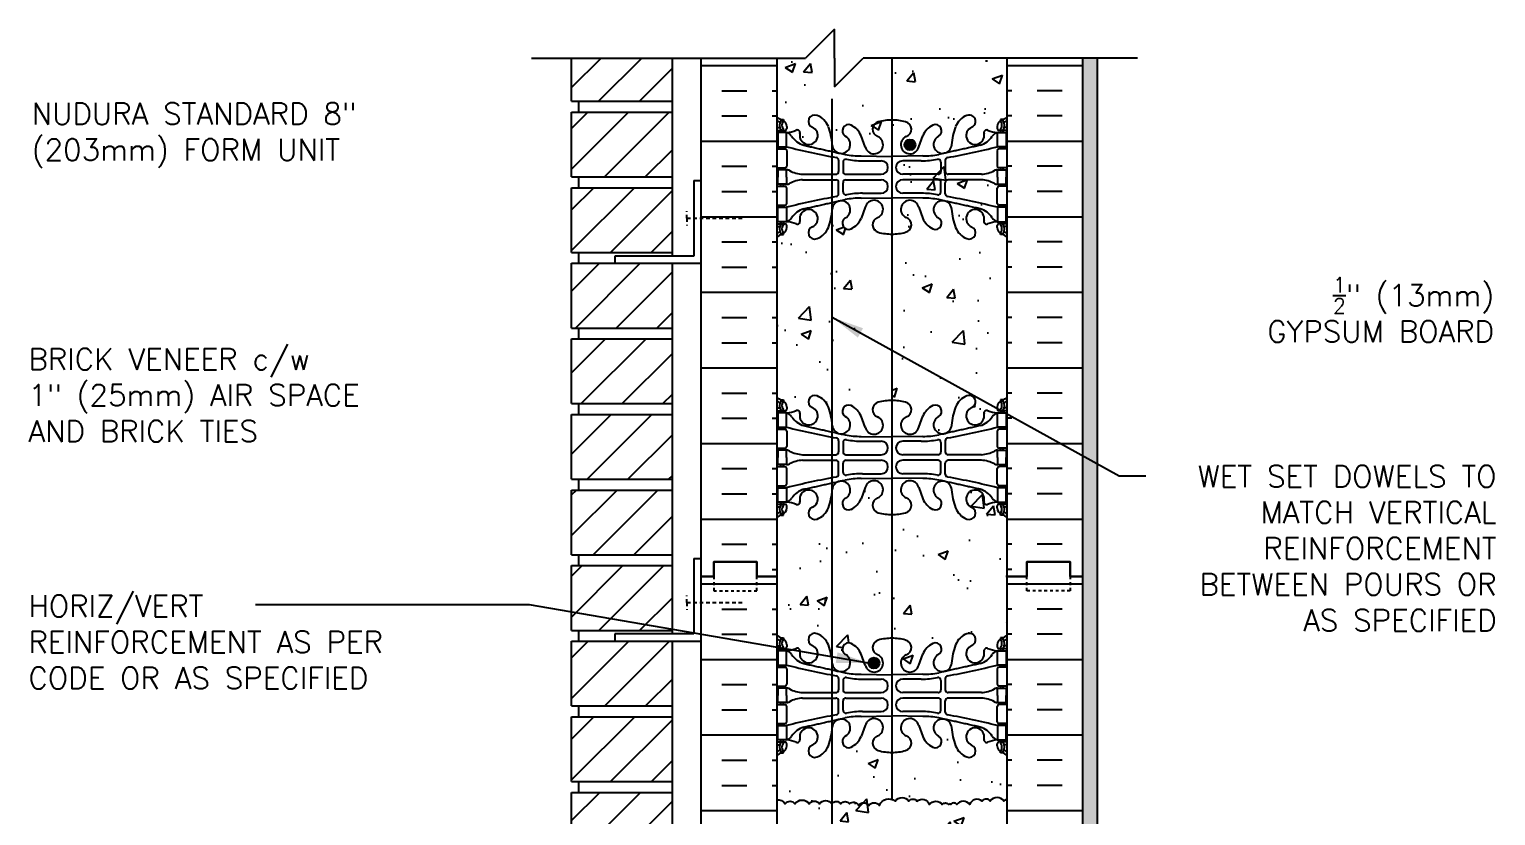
# Model space of a CAD drawing. Header units: inches. Extents: x 16 to 68.3, y 21.2 to 93.9.
# Drawn here: x 16.1 to 67, y 66.6 to 93.9 of the extents above; entities that cross this region are included whole.
import ezdxf

# ---------------------------------------------------------------- set-up
doc = ezdxf.new("R2010")
doc.units = ezdxf.units.IN
doc.header["$LTSCALE"] = 0.5
doc.header["$MEASUREMENT"] = 0
doc.linetypes.add('DASHED2', pattern=[0.375, 0.25, -0.125])
doc.linetypes.add('DASHEDX2', pattern=[1.5, 1, -0.5])
for name, color, linetype in [('CUT PLANE', 9, 'Continuous'), ('HATCH', 12, 'Continuous'), ('line25', 2, 'Continuous'), ('LINE3', 3, 'Continuous'), ('LINE50', 5, 'Continuous'), ('LINE9', 9, 'Continuous'), ('TEXT', 4, 'Continuous'), ('Web_Edge', 9, 'Continuous')]:
    doc.layers.add(name, color=color, linetype=linetype)
doc.styles.add('DIM', font='romans.shx', dxfattribs={"width": 0.7})
doc.styles.add('ROMANS', font='romans.shx', dxfattribs={"height": 1.125})
doc.dimstyles.new('ext_12', dxfattribs={"dimscale": 12, "dimtxt": 0.09375, "dimasz": 0.09375, "dimexe": 0.09375, "dimexo": 0.0625, "dimgap": 0.0625, "dimtad": 1, "dimdec": 1, "dimzin": 3, "dimdsep": 46, "dimlunit": 4, "dimtxsty": 'DIM', "dimcen": 0.09, "dimdle": 0.09375, "dimclrt": 4, "dimadec": 0, "dimazin": 0, "dimtfac": 1, "dimtdec": 1, "dimtmove": 2, "dimatfit": 3, "dimfxl": 0, "dimfrac": 2, "dimtolj": 1, "dimtzin": 0, "dimarcsym": 0})

# ---------------------------------------------------------------- blocks, each defined once
blk = doc.blocks.new('8 web')
at = {"layer": 'Web_Edge'}
for p, q in [((-3.854, 6.868), (-3.764, 6.868)), ((-3.764, 6.868), (-3.764, 6.827)), ((-3.654, 6.619), (-3.654, 6.552)), ((3.654, 6.619), (3.654, 6.552)), ((3.854, 6.868), (3.764, 6.868)), ((3.764, 6.868), (3.764, 6.827)), ((-4, 6.589), (-3.922, 6.589)), ((-4, 6.489), (-3.716, 6.489)), ((-3.854, 6.489), (-3.854, 6.419)), ((-3.764, 6.489), (-3.764, 6.419)), ((-0.929, 5.917), (-1.071, 6.304)), ((0.929, 5.917), (1.071, 6.304)), ((4, 6.489), (3.716, 6.489)), ((3.764, 6.489), (3.764, 6.419)), ((3.854, 6.489), (3.854, 6.419)), ((4, 6.589), (3.922, 6.589)), ((-4, 5.849), (-3.716, 5.849)), ((-3.854, 5.919), (-3.854, 5.849)), ((-3.764, 5.919), (-3.764, 5.849)), ((-3.654, 5.787), (-3.654, 5.252)), ((-1.067, 5.601), (0, 5.586)), ((1.067, 5.601), (0, 5.586)), ((3.654, 5.787), (3.654, 5.252)), ((4, 5.849), (3.716, 5.849)), ((3.764, 5.919), (3.764, 5.849)), ((3.854, 5.919), (3.854, 5.849)), ((-4, 5.189), (-3.716, 5.189)), ((-3.854, 5.189), (-3.854, 5.119)), ((-3.764, 5.189), (-3.764, 5.119)), ((-1.852, 5.45), (-1.852, 5.065)), ((-1.699, 5.387), (-1.699, 5.065)), ((-1.019, 5.433), (-0.372, 5.433)), ((1.019, 5.433), (0.372, 5.433)), ((1.699, 5.387), (1.699, 5.065)), ((1.852, 5.45), (1.852, 5.065)), ((4, 5.189), (3.716, 5.189)), ((3.764, 5.189), (3.764, 5.119)), ((3.854, 5.189), (3.854, 5.119)), ((-3.854, 4.549), (-3.854, 4.619)), ((-3.764, 4.549), (-3.764, 4.619)), ((-3.106, 4.964), (-1.952, 4.965)), ((-3.106, 4.775), (-1.952, 4.774)), ((-1.852, 4.289), (-1.852, 4.674)), ((-1.699, 4.351), (-1.699, 4.674)), ((-1.599, 4.965), (-0.372, 4.965)), ((-1.599, 4.774), (-0.372, 4.774)), ((1.599, 4.965), (0.372, 4.965)), ((1.599, 4.774), (0.372, 4.774)), ((1.699, 4.351), (1.699, 4.674)), ((1.852, 4.289), (1.852, 4.674)), ((3.106, 4.964), (1.952, 4.965)), ((3.106, 4.775), (1.952, 4.774)), ((3.764, 4.549), (3.764, 4.619)), ((3.854, 4.549), (3.854, 4.619)), ((-4, 4.549), (-3.716, 4.549)), ((-3.654, 3.952), (-3.654, 4.487)), ((-1.067, 4.138), (0, 4.153)), ((-1.019, 4.305), (-0.372, 4.305)), ((1.067, 4.138), (0, 4.153)), ((1.019, 4.305), (0.372, 4.305)), ((3.654, 3.952), (3.654, 4.487)), ((4, 4.549), (3.716, 4.549)), ((-4, 3.889), (-3.716, 3.889)), ((-3.854, 3.819), (-3.854, 3.889)), ((-3.764, 3.819), (-3.764, 3.889)), ((-0.929, 3.822), (-1.071, 3.435)), ((0.929, 3.822), (1.071, 3.435)), ((4, 3.889), (3.716, 3.889)), ((3.764, 3.819), (3.764, 3.889)), ((3.854, 3.819), (3.854, 3.889)), ((-4, 3.249), (-3.716, 3.249)), ((-4, 3.149), (-3.922, 3.149)), ((-3.854, 3.249), (-3.854, 3.319)), ((-3.764, 3.249), (-3.764, 3.319)), ((-3.654, 3.119), (-3.654, 3.187)), ((3.654, 3.119), (3.654, 3.187)), ((4, 3.249), (3.716, 3.249)), ((3.764, 3.249), (3.764, 3.319)), ((3.854, 3.249), (3.854, 3.319)), ((4, 3.149), (3.922, 3.149)), ((-3.854, 2.871), (-3.764, 2.871)), ((-3.764, 2.871), (-3.764, 2.912)), ((3.764, 2.871), (3.764, 2.912)), ((3.854, 2.871), (3.764, 2.871)), ((-3.854, -2.871), (-3.764, -2.871)), ((-3.764, -2.871), (-3.764, -2.912)), ((3.854, -2.871), (3.764, -2.871)), ((3.764, -2.871), (3.764, -2.912)), ((-4, -3.149), (-3.922, -3.149)), ((-4, -3.249), (-3.716, -3.249)), ((-3.854, -3.249), (-3.854, -3.319)), ((-3.764, -3.249), (-3.764, -3.319)), ((-3.654, -3.119), (-3.654, -3.187)), ((-0.929, -3.822), (-1.071, -3.435)), ((0.929, -3.822), (1.071, -3.435)), ((3.654, -3.119), (3.654, -3.187)), ((4, -3.249), (3.716, -3.249)), ((3.764, -3.249), (3.764, -3.319)), ((3.854, -3.249), (3.854, -3.319)), ((4, -3.149), (3.922, -3.149)), ((-4, -3.889), (-3.716, -3.889)), ((-3.854, -3.819), (-3.854, -3.889)), ((-3.764, -3.819), (-3.764, -3.889)), ((-3.654, -3.952), (-3.654, -4.487)), ((3.654, -3.952), (3.654, -4.487)), ((4, -3.889), (3.716, -3.889)), ((3.764, -3.819), (3.764, -3.889)), ((3.854, -3.819), (3.854, -3.889)), ((-4, -4.549), (-3.716, -4.549)), ((-3.854, -4.549), (-3.854, -4.619)), ((-3.764, -4.549), (-3.764, -4.619)), ((-1.852, -4.289), (-1.852, -4.674)), ((-1.699, -4.351), (-1.699, -4.674)), ((-1.067, -4.138), (0, -4.153)), ((-1.019, -4.305), (-0.372, -4.305)), ((1.067, -4.138), (0, -4.153)), ((1.019, -4.305), (0.372, -4.305)), ((1.699, -4.351), (1.699, -4.674)), ((1.852, -4.289), (1.852, -4.674)), ((4, -4.549), (3.716, -4.549)), ((3.764, -4.549), (3.764, -4.619)), ((3.854, -4.549), (3.854, -4.619)), ((-3.106, -4.775), (-1.952, -4.774)), ((-3.106, -4.964), (-1.952, -4.965)), ((-1.852, -5.45), (-1.852, -5.065)), ((-1.699, -5.387), (-1.699, -5.065)), ((-1.599, -4.774), (-0.372, -4.774)), ((-1.599, -4.965), (-0.372, -4.965)), ((1.599, -4.774), (0.372, -4.774)), ((1.599, -4.965), (0.372, -4.965)), ((1.699, -5.387), (1.699, -5.065)), ((1.852, -5.45), (1.852, -5.065)), ((3.106, -4.775), (1.952, -4.774)), ((3.106, -4.964), (1.952, -4.965)), ((-4, -5.189), (-3.716, -5.189)), ((-3.854, -5.189), (-3.854, -5.119)), ((-3.764, -5.189), (-3.764, -5.119)), ((-3.654, -5.787), (-3.654, -5.252)), ((-1.067, -5.601), (0, -5.586)), ((-1.019, -5.433), (-0.372, -5.433)), ((1.067, -5.601), (0, -5.586)), ((1.019, -5.433), (0.372, -5.433)), ((3.654, -5.787), (3.654, -5.252)), ((4, -5.189), (3.716, -5.189)), ((3.764, -5.189), (3.764, -5.119)), ((3.854, -5.189), (3.854, -5.119)), ((-4, -5.849), (-3.716, -5.849)), ((-3.854, -5.919), (-3.854, -5.849)), ((-3.764, -5.919), (-3.764, -5.849)), ((-0.929, -5.917), (-1.071, -6.304)), ((0.929, -5.917), (1.071, -6.304)), ((4, -5.849), (3.716, -5.849)), ((3.764, -5.919), (3.764, -5.849)), ((3.854, -5.919), (3.854, -5.849)), ((-4, -6.489), (-3.716, -6.489)), ((-4, -6.589), (-3.922, -6.589)), ((-3.854, -6.489), (-3.854, -6.419)), ((-3.764, -6.489), (-3.764, -6.419)), ((-3.654, -6.619), (-3.654, -6.552)), ((3.654, -6.619), (3.654, -6.552)), ((4, -6.489), (3.716, -6.489)), ((3.764, -6.489), (3.764, -6.419)), ((3.854, -6.489), (3.854, -6.419)), ((4, -6.589), (3.922, -6.589)), ((-3.854, -6.868), (-3.764, -6.868)), ((-3.764, -6.868), (-3.764, -6.827)), ((3.764, -6.868), (3.764, -6.827)), ((3.854, -6.868), (3.764, -6.868))]:
    blk.add_line(p, q, dxfattribs=at)
for points in [[(-3.959, 5.919), (-3.659, 5.919), (-3.659, 6.419), (-3.959, 6.419)], [(3.959, 5.919), (3.659, 5.919), (3.659, 6.419), (3.959, 6.419)], [(-3.959, 3.819), (-3.659, 3.819), (-3.659, 3.319), (-3.959, 3.319)], [(3.959, 3.819), (3.659, 3.819), (3.659, 3.319), (3.959, 3.319)], [(-3.959, -3.819), (-3.659, -3.819), (-3.659, -3.319), (-3.959, -3.319)], [(3.959, -3.819), (3.659, -3.819), (3.659, -3.319), (3.959, -3.319)], [(-3.959, -5.919), (-3.659, -5.919), (-3.659, -6.419), (-3.959, -6.419)], [(3.959, -5.919), (3.659, -5.919), (3.659, -6.419), (3.959, -6.419)]]:
    blk.add_lwpolyline(points, close=True, dxfattribs=at)
for points in [[(-3.659, 4.869), (-3.659, 5.119), (-3.959, 5.119), (-3.959, 4.869)], [(3.659, 4.869), (3.659, 5.119), (3.959, 5.119), (3.959, 4.869)], [(-3.659, 4.869), (-3.659, 4.619), (-3.959, 4.619), (-3.959, 4.869)], [(3.659, 4.869), (3.659, 4.619), (3.959, 4.619), (3.959, 4.869)], [(-3.659, -4.869), (-3.659, -4.619), (-3.959, -4.619), (-3.959, -4.869)], [(-3.659, -4.869), (-3.659, -5.119), (-3.959, -5.119), (-3.959, -4.869)], [(3.659, -4.869), (3.659, -4.619), (3.959, -4.619), (3.959, -4.869)], [(3.659, -4.869), (3.659, -5.119), (3.959, -5.119), (3.959, -4.869)]]:
    blk.add_lwpolyline(points, dxfattribs=at)
for centre, radius, start, end in [((-3.654, 7.327), 0.5, 226.2109, 250.5288), ((-3.654, 7.327), 0.6, 234.7832, 245.0748), ((-3.66, 6.674), 0.25, 140.1145, 222.4609), ((-3.916, 6.764), 0.021, 343.464, 63.9957), ((-3.818, 6.805), 0.045, 321.448, 139.1879), ((-3.904, 6.619), 0.25, 0, 70.5288), ((-3.66, 6.674), 0.16, 140.0001, 222.4609), ((-2.681, 6.804), 0.22, 68.1963, 248.1963), ((-2.839, 6.375), 0.677, 21.1239, 69.3197), ((-4.43, 5.81), 2.365, 4.3895, 20.0015), ((-1.507, 6.473), 0.217, 65.5264, 238.537), ((-1.758, 6.003), 0.75, 23.6938, 62.9705), ((-0.406, 6.529), 0.268, 104.7892, 250.0338), ((-0.012, 5.096), 1.754, 89.6229, 105.2918), ((0.012, 5.096), 1.754, 74.7082, 90.3771), ((0.406, 6.529), 0.268, 289.9662, 75.2108), ((1.758, 6.003), 0.75, 117.0295, 156.3062), ((1.507, 6.473), 0.217, 301.463, 114.4736), ((4.43, 5.81), 2.365, 159.9985, 175.6105), ((2.839, 6.375), 0.677, 110.6803, 158.8761), ((2.681, 6.804), 0.22, 291.8037, 111.8037), ((3.904, 6.619), 0.25, 109.4712, 180), ((3.818, 6.805), 0.045, 40.8121, 218.552), ((3.66, 6.674), 0.16, 317.5391, 39.9999), ((3.654, 7.327), 0.5, 289.4712, 313.7891), ((3.66, 6.674), 0.25, 317.5391, 39.8855), ((3.916, 6.764), 0.021, 116.0043, 196.536), ((3.654, 7.327), 0.6, 294.9252, 305.2168), ((-3.922, 6.609), 0.0196, 269.4032, 15.4901), ((-3.812, 6.536), 0.045, 222.4609, 42.4609), ((-3.716, 6.552), 0.0625, 270, 0), ((-3.714, 7.415), 0.997, 273.1538, 293.1467), ((-3.781, 6.077), 0.364, 34.9775, 70.3387), ((-2.858, 6.688), 0.743, 212.7919, 253.8107), ((-3.288, 6.408), 0.0968, 340.1551, 110.4331), ((-2.89, 6.313), 0.314, 168.5886, 66.1916), ((-1.759, 6.006), 0.314, 182.7357, 63.9348), ((-0.624, 5.99), 0.314, 193.4146, 66.1916), ((0.624, 5.99), 0.314, 113.8084, 346.5854), ((1.759, 6.006), 0.314, 116.0652, 357.2643), ((2.89, 6.313), 0.314, 113.8084, 11.4114), ((2.858, 6.688), 0.743, 286.1893, 327.2081), ((3.288, 6.408), 0.0968, 69.5669, 199.8449), ((3.714, 7.415), 0.997, 246.8533, 266.8462), ((3.781, 6.077), 0.364, 109.6613, 145.0225), ((3.716, 6.552), 0.0625, 180, 270), ((3.812, 6.536), 0.045, 137.5391, 317.5391), ((3.922, 6.609), 0.0196, 164.5099, 270.5968), ((-3.716, 5.787), 0.0625, 0, 90), ((3.15, 33.34), 28.253, 256.0552, 259.6343), ((-1.072, 8.585), 2.984, 259.2546, 270.0995), ((1.072, 8.585), 2.984, 269.9005, 280.7454), ((-3.15, 33.34), 28.253, 280.3657, 283.9448), ((3.716, 5.787), 0.0625, 90, 180), ((-3.716, 5.252), 0.0625, 270, 0), ((-3.663, 4.901), 0.219, 60.4937, 88.92), ((-3.021, 6.121), 1.16, 242.5844, 265.8032), ((-1.952, 5.45), 0.1, 360, 79.6343), ((-1.599, 5.387), 0.1, 79.2546, 180), ((-1.024, 8.417), 2.984, 259.2546, 270.0995), ((-0.372, 5.199), 0.234, 270, 90), ((0.372, 5.199), 0.234, 90, 270), ((1.024, 8.417), 2.984, 269.9005, 280.7454), ((1.599, 5.387), 0.1, 0, 100.7454), ((1.952, 5.45), 0.1, 100.3657, 180), ((3.021, 6.121), 1.16, 274.1968, 297.4156), ((3.663, 4.901), 0.219, 91.08, 119.5063), ((3.716, 5.252), 0.0625, 180, 270), ((-3.663, 4.838), 0.219, 271.08, 299.5063), ((-3.021, 3.618), 1.16, 94.1968, 117.4156), ((-1.952, 5.065), 0.1, 270.0388, 360), ((-1.952, 4.674), 0.1, 0, 89.9612), ((-1.599, 5.065), 0.1, 180, 270), ((-1.599, 4.674), 0.1, 90, 180), ((-0.372, 4.54), 0.234, 270, 90), ((0.372, 4.54), 0.234, 90, 270), ((1.599, 5.065), 0.1, 270, 0), ((1.599, 4.674), 0.1, 0, 90), ((1.952, 5.065), 0.1, 180, 269.9612), ((1.952, 4.674), 0.1, 90.0388, 180), ((3.021, 3.618), 1.16, 62.5844, 85.8032), ((3.663, 4.838), 0.219, 240.4937, 268.92), ((-3.716, 4.487), 0.0625, 0, 90), ((3.15, -23.601), 28.253, 100.3657, 103.9448), ((-1.952, 4.289), 0.1, 280.3657, 0), ((-1.599, 4.351), 0.1, 180, 280.7454), ((-1.072, 1.154), 2.984, 89.9005, 100.7454), ((-1.024, 1.322), 2.984, 89.9005, 100.7454), ((1.024, 1.322), 2.984, 79.2546, 90.0995), ((1.072, 1.154), 2.984, 79.2546, 90.0995), ((1.599, 4.351), 0.1, 259.2546, 0), ((1.952, 4.289), 0.1, 180, 259.6343), ((-3.15, -23.601), 28.253, 76.0552, 79.6343), ((3.716, 4.487), 0.0625, 90, 180), ((-3.716, 3.952), 0.0625, 270, 0), ((-2.858, 3.051), 0.743, 106.1893, 147.2081), ((-2.89, 3.426), 0.314, 293.8084, 191.4114), ((-4.43, 3.929), 2.365, 339.9985, 355.6105), ((-1.759, 3.733), 0.314, 296.0652, 177.2643), ((-0.624, 3.749), 0.314, 293.8084, 166.5854), ((0.624, 3.749), 0.314, 13.4146, 246.1916), ((1.759, 3.733), 0.314, 2.7357, 243.9348), ((4.43, 3.929), 2.365, 184.3895, 200.0015), ((2.89, 3.426), 0.314, 348.5886, 246.1916), ((2.858, 3.051), 0.743, 32.7919, 73.8107), ((3.716, 3.952), 0.0625, 180, 270), ((-3.922, 3.13), 0.0196, 344.5099, 90.5968), ((-3.66, 3.065), 0.25, 137.5391, 219.8855), ((-3.812, 3.203), 0.045, 317.5391, 137.5391), ((-3.904, 3.119), 0.25, 289.4712, 360), ((-3.66, 3.065), 0.16, 137.5391, 219.9999), ((-3.716, 3.187), 0.0625, 360, 90), ((-3.781, 3.662), 0.364, 289.6613, 325.0225), ((-3.714, 2.324), 0.997, 66.8533, 86.8462), ((-3.288, 3.331), 0.0968, 249.5669, 19.8449), ((-2.681, 2.935), 0.22, 111.8037, 291.8037), ((-2.839, 3.364), 0.677, 290.6803, 338.8761), ((-1.507, 3.266), 0.217, 121.463, 294.4736), ((-1.758, 3.736), 0.75, 297.0295, 336.3062), ((-0.406, 3.21), 0.268, 109.9662, 255.2108), ((0.406, 3.21), 0.268, 284.7892, 70.0338), ((1.758, 3.736), 0.75, 203.6938, 242.9705), ((1.507, 3.266), 0.217, 245.5264, 58.537), ((2.839, 3.364), 0.677, 201.1239, 249.3197), ((2.681, 2.935), 0.22, 248.1963, 68.1963), ((3.288, 3.331), 0.0968, 160.1551, 290.4331), ((3.714, 2.324), 0.997, 93.1538, 113.1467), ((3.781, 3.662), 0.364, 214.9775, 250.3387), ((3.716, 3.187), 0.0625, 90, 180), ((3.904, 3.119), 0.25, 180, 250.5288), ((3.812, 3.203), 0.045, 42.4609, 222.4609), ((3.66, 3.065), 0.16, 320.0001, 42.4609), ((3.66, 3.065), 0.25, 320.1145, 42.4609), ((3.922, 3.13), 0.0196, 89.4032, 195.4901), ((-3.654, 2.412), 0.6, 114.9252, 125.2168), ((-3.654, 2.412), 0.5, 109.4712, 133.7891), ((-3.916, 2.975), 0.021, 296.0043, 16.536), ((-3.818, 2.934), 0.045, 220.8121, 38.552), ((-0.012, 4.643), 1.754, 254.7082, 270.3771), ((0.012, 4.643), 1.754, 269.6229, 285.2918), ((3.818, 2.934), 0.045, 141.448, 319.1879), ((3.654, 2.412), 0.5, 46.2109, 70.5288), ((3.916, 2.975), 0.021, 163.464, 243.9957), ((3.654, 2.412), 0.6, 54.7832, 65.0748), ((-3.654, -2.412), 0.5, 226.2109, 250.5288), ((-3.654, -2.412), 0.6, 234.7832, 245.0748), ((-3.66, -3.065), 0.25, 140.1145, 222.4609), ((-3.916, -2.975), 0.021, 343.464, 63.9957), ((-3.818, -2.934), 0.045, 321.448, 139.1879), ((-3.904, -3.119), 0.25, 0, 70.5288), ((-3.66, -3.065), 0.16, 140.0001, 222.4609), ((-2.681, -2.935), 0.22, 68.1963, 248.1963), ((-2.839, -3.364), 0.677, 21.1239, 69.3197), ((-1.507, -3.266), 0.217, 65.5264, 238.537), ((-0.406, -3.21), 0.268, 104.7892, 250.0338), ((-0.012, -4.643), 1.754, 89.6229, 105.2918), ((0.012, -4.643), 1.754, 74.7082, 90.3771), ((0.406, -3.21), 0.268, 289.9662, 75.2108), ((1.507, -3.266), 0.217, 301.463, 114.4736), ((2.839, -3.364), 0.677, 110.6803, 158.8761), ((2.681, -2.935), 0.22, 291.8037, 111.8037), ((3.904, -3.119), 0.25, 109.4712, 180), ((3.818, -2.934), 0.045, 40.8121, 218.552), ((3.66, -3.065), 0.16, 317.5391, 39.9999), ((3.654, -2.412), 0.5, 289.4712, 313.7891), ((3.66, -3.065), 0.25, 317.5391, 39.8855), ((3.916, -2.975), 0.021, 116.0043, 196.536), ((3.654, -2.412), 0.6, 294.9252, 305.2168), ((-3.922, -3.13), 0.0196, 269.4032, 15.4901), ((-3.812, -3.203), 0.045, 222.4609, 42.4609), ((-3.716, -3.187), 0.0625, 270, 0), ((-3.714, -2.324), 0.997, 273.1538, 293.1467), ((-3.781, -3.662), 0.364, 34.9775, 70.3387), ((-2.858, -3.051), 0.743, 212.7919, 253.8107), ((-3.288, -3.331), 0.0968, 340.1551, 110.4331), ((-2.89, -3.426), 0.314, 168.5886, 66.1916), ((-4.43, -3.929), 2.365, 4.3895, 20.0015), ((-1.759, -3.733), 0.314, 182.7357, 63.9348), ((-1.758, -3.736), 0.75, 23.6938, 62.9705), ((-0.624, -3.749), 0.314, 193.4146, 66.1916), ((0.624, -3.749), 0.314, 113.8084, 346.5854), ((1.758, -3.736), 0.75, 117.0295, 156.3062), ((1.759, -3.733), 0.314, 116.0652, 357.2643), ((4.43, -3.929), 2.365, 159.9985, 175.6105), ((2.89, -3.426), 0.314, 113.8084, 11.4114), ((2.858, -3.051), 0.743, 286.1893, 327.2081), ((3.288, -3.331), 0.0968, 69.5669, 199.8449), ((3.714, -2.324), 0.997, 246.8533, 266.8462), ((3.781, -3.662), 0.364, 109.6613, 145.0225), ((3.716, -3.187), 0.0625, 180, 270), ((3.812, -3.203), 0.045, 137.5391, 317.5391), ((3.922, -3.13), 0.0196, 164.5099, 270.5968), ((-3.716, -3.952), 0.0625, 0, 90), ((3.15, 23.601), 28.253, 256.0552, 259.6343), ((-3.15, 23.601), 28.253, 280.3657, 283.9448), ((3.716, -3.952), 0.0625, 90, 180), ((-3.716, -4.487), 0.0625, 270, 0), ((-1.952, -4.289), 0.1, 360, 79.6343), ((-1.599, -4.351), 0.1, 79.2546, 180), ((-1.072, -1.154), 2.984, 259.2546, 270.0995), ((-1.024, -1.322), 2.984, 259.2546, 270.0995), ((-0.372, -4.54), 0.234, 270, 90), ((0.372, -4.54), 0.234, 90, 270), ((1.024, -1.322), 2.984, 269.9005, 280.7454), ((1.072, -1.154), 2.984, 269.9005, 280.7454), ((1.599, -4.351), 0.1, 0, 100.7454), ((1.952, -4.289), 0.1, 100.3657, 180), ((3.716, -4.487), 0.0625, 180, 270), ((-3.663, -4.838), 0.219, 60.4937, 88.92), ((-3.021, -3.618), 1.16, 242.5844, 265.8032), ((-3.021, -6.121), 1.16, 94.1968, 117.4156), ((-1.952, -4.674), 0.1, 270.0388, 360), ((-1.952, -5.065), 0.1, 0, 89.9612), ((-1.599, -4.674), 0.1, 180, 270), ((-1.599, -5.065), 0.1, 90, 180), ((-0.372, -5.199), 0.234, 270, 90), ((0.372, -5.199), 0.234, 90, 270), ((1.599, -4.674), 0.1, 270, 0), ((1.599, -5.065), 0.1, 0, 90), ((1.952, -4.674), 0.1, 180, 269.9612), ((1.952, -5.065), 0.1, 90.0388, 180), ((3.021, -3.618), 1.16, 274.1968, 297.4156), ((3.021, -6.121), 1.16, 62.5844, 85.8032), ((3.663, -4.838), 0.219, 91.08, 119.5063), ((-3.716, -5.252), 0.0625, 0, 90), ((-3.663, -4.901), 0.219, 271.08, 299.5063), ((3.15, -33.34), 28.253, 100.3657, 103.9448), ((-1.952, -5.45), 0.1, 280.3657, 0), ((-1.599, -5.387), 0.1, 180, 280.7454), ((-1.024, -8.417), 2.984, 89.9005, 100.7454), ((1.024, -8.417), 2.984, 79.2546, 90.0995), ((1.599, -5.387), 0.1, 259.2546, 0), ((1.952, -5.45), 0.1, 180, 259.6343), ((-3.15, -33.34), 28.253, 76.0552, 79.6343), ((3.663, -4.901), 0.219, 240.4937, 268.92), ((3.716, -5.252), 0.0625, 90, 180), ((-3.716, -5.787), 0.0625, 270, 0), ((-2.858, -6.688), 0.743, 106.1893, 147.2081), ((-2.89, -6.313), 0.314, 293.8084, 191.4114), ((-4.43, -5.81), 2.365, 339.9985, 355.6105), ((-1.759, -6.006), 0.314, 296.0652, 177.2643), ((-1.072, -8.585), 2.984, 89.9005, 100.7454), ((-0.624, -5.99), 0.314, 293.8084, 166.5854), ((0.624, -5.99), 0.314, 13.4146, 246.1916), ((1.072, -8.585), 2.984, 79.2546, 90.0995), ((1.759, -6.006), 0.314, 2.7357, 243.9348), ((4.43, -5.81), 2.365, 184.3895, 200.0015), ((2.89, -6.313), 0.314, 348.5886, 246.1916), ((2.858, -6.688), 0.743, 32.7919, 73.8107), ((3.716, -5.787), 0.0625, 180, 270), ((-3.922, -6.609), 0.0196, 344.5099, 90.5968), ((-3.66, -6.674), 0.25, 137.5391, 219.8855), ((-3.812, -6.536), 0.045, 317.5391, 137.5391), ((-3.66, -6.674), 0.16, 137.5391, 219.9999), ((-3.716, -6.552), 0.0625, 360, 90), ((-3.781, -6.077), 0.364, 289.6613, 325.0225), ((-3.714, -7.415), 0.997, 66.8533, 86.8462), ((-3.288, -6.408), 0.0968, 249.5669, 19.8449), ((-2.681, -6.804), 0.22, 111.8037, 291.8037), ((-1.507, -6.473), 0.217, 121.463, 294.4736), ((-1.758, -6.003), 0.75, 297.0295, 336.3062), ((-0.406, -6.529), 0.268, 109.9662, 255.2108), ((0.406, -6.529), 0.268, 284.7892, 70.0338), ((1.758, -6.003), 0.75, 203.6938, 242.9705), ((1.507, -6.473), 0.217, 245.5264, 58.537), ((2.681, -6.804), 0.22, 248.1963, 68.1963), ((3.288, -6.408), 0.0968, 160.1551, 290.4331), ((3.714, -7.415), 0.997, 93.1538, 113.1467), ((3.781, -6.077), 0.364, 214.9775, 250.3387), ((3.716, -6.552), 0.0625, 90, 180), ((3.812, -6.536), 0.045, 42.4609, 222.4609), ((3.66, -6.674), 0.16, 320.0001, 42.4609), ((3.66, -6.674), 0.25, 320.1145, 42.4609), ((3.922, -6.609), 0.0196, 89.4032, 195.4901), ((-3.654, -7.327), 0.6, 114.9252, 125.2168), ((-3.654, -7.327), 0.5, 109.4712, 133.7891), ((-3.916, -6.764), 0.021, 296.0043, 16.536), ((-3.818, -6.805), 0.045, 220.8121, 38.552), ((-3.904, -6.619), 0.25, 289.4712, 360), ((-2.839, -6.375), 0.677, 290.6803, 338.8761), ((-0.012, -5.096), 1.754, 254.7082, 270.3771), ((0.012, -5.096), 1.754, 269.6229, 285.2918), ((2.839, -6.375), 0.677, 201.1239, 249.3197), ((3.904, -6.619), 0.25, 180, 250.5288), ((3.818, -6.805), 0.045, 141.448, 319.1879), ((3.654, -7.327), 0.5, 46.2109, 70.5288), ((3.916, -6.764), 0.021, 163.464, 243.9957), ((3.654, -7.327), 0.6, 54.7832, 65.0748)]:
    blk.add_arc(centre, radius, start, end, dxfattribs=at)
for points in [[(-3.066, 5.974), (-1.628, 5.654)], [(3.066, 5.974), (1.628, 5.654)], [(-3.066, 3.765), (-1.628, 4.085)], [(3.066, 3.765), (1.628, 4.085)], [(-3.066, -3.765), (-1.628, -4.085)], [(3.066, -3.765), (1.628, -4.085)], [(-3.066, -5.974), (-1.628, -5.654)], [(3.066, -5.974), (1.628, -5.654)]]:
    blk.add_open_spline(points, degree=1, dxfattribs=at)

msp = doc.modelspace()

# ---------------------------------------------------------------- hatches: boundary and pattern name
at = {"layer": 'HATCH'}
h = msp.add_hatch(dxfattribs=at)
h.set_pattern_fill('AR-CONC', color=256, scale=0.5, style=0)
h.paths.add_polyline_path([(45.006, 92.933), (44.006, 91.933), (44.006, 92.933), (44.006, 93.933), (43.006, 92.933), (42.006, 92.933), (42.006, 90.898, 0.088416), (42.152, 90.801), (42.242, 90.801), (42.242, 90.759, -0.249069), (42.352, 90.552), (42.352, 90.485, -0.414214), (42.289, 90.422), (42.242, 90.422), (42.242, 90.352), (42.347, 90.352, 0.085348), (42.676, 90.428, -0.669601), (42.809, 90.308, 2.087231), (43.243, 90.532, -1), (43.406, 90.941, -0.21345), (43.798, 90.552, -0.069923), (43.935, 89.908, 1.702394), (44.385, 90.22, -0.940793), (44.588, 90.604, -0.173075), (44.934, 90.237), (45.006, 90.043)])
h = msp.add_hatch(dxfattribs=at)
h.set_pattern_fill('INSUL', color=256, scale=7, style=0)
h.set_pattern_definition([(0, (-2884.1558, -322.0766), (0, 2.625), []), (0, (-2884.1558, -321.2016), (0, 2.625), [0.875, -0.875]), (0, (-2884.1558, -320.3266), (0, 2.625), [0.875, -0.875])])
h.paths.add_polyline_path([(39.381, 74.933), (39.818, 74.933), (39.818, 75.433), (41.318, 75.433), (41.318, 74.933), (42.006, 74.933), (42.006, 92.933), (41.318, 92.933), (41.318, 93.433), (39.818, 93.433), (39.818, 92.933), (39.381, 92.933)])
h = msp.add_hatch(dxfattribs=at)
h.set_pattern_fill('INSUL', color=256, scale=7, style=0)
h.set_pattern_definition([(180, (2976.1673, -322.0766), (0, 2.625), []), (180, (2976.1673, -321.2016), (0, 2.625), [0.875, -0.875]), (180, (2976.1673, -320.3266), (0, 2.625), [0.875, -0.875])])
h.paths.add_polyline_path([(52.631, 74.933), (52.193, 74.933), (52.193, 75.433), (50.693, 75.433), (50.693, 74.933), (50.006, 74.933), (50.006, 92.933), (50.693, 92.933), (50.693, 93.433), (52.193, 93.433), (52.193, 92.933), (52.631, 92.933)])
h = msp.add_hatch(dxfattribs=at)
h.set_pattern_fill('ANSI31', color=256, scale=8, style=0)
h.set_pattern_definition([(45, (-75.6412, -97.8116), (-0.707107, 0.707107), [])])
h.paths.add_polyline_path([(38.381, 92.933), (34.881, 92.933), (34.881, 91.433), (38.381, 91.433)])
h.paths.add_polyline_path([(38.381, 91.058), (34.881, 91.058), (34.881, 90.02), (37.825, 90.02), (38.381, 90.02)])
h.paths.add_polyline_path([(38.381, 90.02), (37.825, 90.02), (34.881, 90.02), (34.881, 88.808), (38.381, 88.808)])
h.paths.add_polyline_path([(38.381, 88.433), (34.881, 88.433), (34.881, 86.183), (38.381, 86.183)])
h.paths.add_polyline_path([(38.381, 85.808), (34.881, 85.808), (34.881, 83.558), (38.381, 83.558)])
h.paths.add_polyline_path([(38.381, 83.183), (34.881, 83.183), (34.881, 80.933), (38.381, 80.933)])
h.paths.add_polyline_path([(38.381, 80.558), (34.881, 80.558), (34.881, 78.308), (38.381, 78.308)])
h.paths.add_polyline_path([(38.381, 77.933), (34.881, 77.933), (34.881, 75.683), (38.381, 75.683), (38.381, 76.558), (38.38, 76.619), (38.381, 76.683), (38.376, 76.742), (38.381, 76.808)])
h.paths.add_polyline_path([(38.381, 75.308), (34.881, 75.308), (34.881, 73.058), (38.381, 73.058)])
h.paths.add_polyline_path([(38.381, 72.683), (34.881, 72.683), (34.881, 70.433), (38.381, 70.433)])
h.paths.add_polyline_path([(38.381, 70.058), (34.881, 70.058), (34.881, 68.637), (37.825, 68.637), (38.381, 68.637)])
h.paths.add_polyline_path([(38.381, 68.637), (37.825, 68.637), (34.881, 68.637), (34.881, 67.808), (38.381, 67.808)])
h.paths.add_polyline_path([(38.381, 67.433), (36.381, 67.433), (34.881, 67.433), (34.881, 65.183), (38.381, 65.183)])
h.paths.add_polyline_path([(38.381, 64.808), (34.881, 64.808), (34.881, 62.558), (38.381, 62.558)])
h.paths.add_polyline_path([(38.381, 62.183), (34.881, 62.183), (34.881, 59.933), (38.381, 59.933)])
h.paths.add_polyline_path([(38.381, 59.558), (34.881, 59.558), (34.881, 57.933), (35.327, 57.671), (35.939, 57.308), (38.381, 57.308)])
h = msp.add_hatch(dxfattribs=at)
h.set_pattern_fill('AR-CONC', color=256, scale=0.5, style=0)
h.paths.add_polyline_path([(48.605, 90.941, -1), (48.769, 90.532, 2.087231), (49.203, 90.308, -0.669601), (49.335, 90.428, 0.085348), (49.665, 90.352), (49.77, 90.352), (49.77, 90.422), (49.722, 90.422, -0.414214), (49.66, 90.485), (49.66, 90.552, -0.249069), (49.77, 90.759), (49.77, 90.801), (49.86, 90.801, 0.088416), (50.006, 90.898), (50.006, 92.933), (45.006, 92.933), (45.006, 90.043), (45.077, 89.85, 1.612474), (45.509, 90.21, -0.734872), (45.532, 90.721, -0.068475), (46.006, 90.783, -0.068475), (46.48, 90.721, -0.734872), (46.503, 90.21, 1.612474), (46.935, 89.85), (47.077, 90.237, -0.173075), (47.423, 90.604, -0.940793), (47.627, 90.22, 1.753171), (48.078, 89.924, -0.068226), (48.213, 90.552, -0.21345)])
h.paths.add_polyline_path([(46.817, 89.923, -1), (46.442, 89.923, -1)], flags=16)
h = msp.add_hatch(dxfattribs=at)
h.set_pattern_fill('AR-SAND', color=256, scale=0.25, style=0)
h.set_pattern_definition([(37.5, (77.59015, 19.05054), (-0.0157483, 0.481706), [0, -0.38, 0, -0.425, 0, -0.40625]), (7.5, (77.59015, 19.05054), (0.442444, 0.7055365), [0, -0.205, 0, -0.3425, 0, -0.13125]), (327.5, (77.28265, 19.05054), (0.7785355, 0.0014148), [0, -0.125, 0, -0.45, 0, -0.5875]), (317.5, (77.28265, 19.05054), (0.7515317, 0.219419), [0, -0.0625, 0, -0.295, 0, -0.3375])])
h.paths.add_polyline_path([(53.131, 92.933), (52.631, 92.933), (52.631, 74.933), (52.631, 56.933), (53.131, 56.933)])
h = msp.add_hatch(dxfattribs=at)
h.set_pattern_fill('AR-CONC', color=256, scale=0.5, style=0)
h.paths.add_polyline_path([(48.617, 90.945, 0.218393), (48.213, 90.552, 0.068226), (48.078, 89.924, -1.753171), (47.627, 90.22, 0.940793), (47.423, 90.604, 0.173075), (47.077, 90.237), (46.935, 89.85, -1.612474), (46.503, 90.21, 0.726929), (46.485, 90.719, 0.06927), (46.006, 90.783, 0.06927), (45.526, 90.719, 0.726929), (45.509, 90.21, -1.612474), (45.077, 89.85), (45.006, 90.043), (45.006, 89.366), (45.633, 89.366, -1), (45.633, 88.898), (45.006, 88.898), (45.006, 88.707), (45.633, 88.707, -1), (45.633, 88.238), (45.006, 88.238), (45.006, 87.561), (45.077, 87.754, -1.612474), (45.509, 87.395, 0.726929), (45.526, 86.885, 0.070924), (46.017, 86.822), (46.017, 86.822, 0.067617), (46.485, 86.885, 0.726929), (46.503, 87.395, -1.612474), (46.935, 87.754), (47.077, 87.368, 0.173075), (47.423, 87.001, 0.940793), (47.627, 87.384, -1.753171), (48.078, 87.681, 0.068226), (48.213, 87.053, 0.218393), (48.617, 86.659, 0.951577), (48.777, 87.069, -2.126461), (49.203, 87.297, 0.638777), (49.328, 87.174, -0.087457), (49.665, 87.252), (49.665, 87.752), (49.77, 87.752), (49.77, 87.822), (49.722, 87.822, -0.414214), (49.66, 87.885), (49.66, 88.42, -0.414214), (49.722, 88.482), (49.77, 88.482), (49.77, 88.552), (49.673, 88.552, -0.009425), (49.665, 88.552), (49.665, 88.802), (49.665, 89.052, 0.124673), (49.561, 89.024, -0.101659), (49.112, 88.897), (47.958, 88.898, -0.414015), (47.858, 88.998), (47.858, 89.382, -0.362164), (47.94, 89.481, 0.015618), (49.665, 89.852), (49.665, 90.352, -0.087457), (49.328, 90.431, 0.638777), (49.203, 90.308, -2.126461), (48.777, 90.536, 0.951577)])
h = msp.add_hatch(dxfattribs=at)
h.set_pattern_fill('AR-CONC', color=256, scale=0.5, style=0)
h.paths.add_polyline_path([(45.006, 87.561), (44.934, 87.368, -0.173075), (44.588, 87.001, -0.940793), (44.385, 87.384, 1.702394), (43.935, 87.697, -0.069923), (43.798, 87.053, -0.21345), (43.406, 86.664, -1), (43.243, 87.072, 2.087231), (42.809, 87.297, -0.669601), (42.676, 87.177, 0.085348), (42.347, 87.252), (42.242, 87.252), (42.242, 87.182), (42.289, 87.182, -0.414214), (42.352, 87.12), (42.352, 87.052, -0.249069), (42.242, 86.845), (42.242, 86.803), (42.152, 86.803, 0.088416), (42.006, 86.706), (42.006, 81.16, 0.088416), (42.152, 81.062), (42.242, 81.062), (42.242, 81.021, -0.249069), (42.352, 80.813), (42.352, 80.746, -0.414214), (42.289, 80.683), (42.242, 80.683), (42.242, 80.613), (42.347, 80.613, 0.085348), (42.676, 80.689, -0.669601), (42.809, 80.569, 2.087231), (43.243, 80.794, -1), (43.406, 81.202, -0.21345), (43.798, 80.813, -0.069923), (43.935, 80.169, 1.702394), (44.385, 80.482, -0.940793), (44.588, 80.865, -0.173075), (44.934, 80.498), (45.006, 80.304)])
h = msp.add_hatch(dxfattribs=at)
h.set_pattern_fill('AR-CONC', color=256, scale=0.5, style=0)
h.paths.add_polyline_path([(50.006, 86.706, 0.088416), (49.86, 86.803), (49.77, 86.803), (49.77, 86.845, -0.249069), (49.66, 87.052), (49.66, 87.12, -0.414214), (49.722, 87.182), (49.77, 87.182), (49.77, 87.252), (49.665, 87.252, 0.085348), (49.335, 87.177, -0.669601), (49.203, 87.297, 2.087231), (48.769, 87.072, -1), (48.605, 86.664, -0.21345), (48.213, 87.053, -0.069923), (48.076, 87.697, 1.702394), (47.627, 87.384, -0.940793), (47.423, 87.001, -0.173075), (47.077, 87.368), (46.935, 87.754, 1.612474), (46.503, 87.395, -0.734872), (46.48, 86.884, -0.066822), (46.017, 86.822), (46.017, 81.044, -0.066822), (46.48, 80.982, -0.734872), (46.503, 80.471, 1.612474), (46.935, 80.111), (47.077, 80.498, -0.173075), (47.423, 80.865, -0.940793), (47.627, 80.482, 1.702394), (48.076, 80.169, -0.069923), (48.213, 80.813, -0.21345), (48.605, 81.202, -1), (48.769, 80.794, 2.087231), (49.203, 80.569, -0.669601), (49.335, 80.689, 0.085348), (49.665, 80.613), (49.77, 80.613), (49.77, 80.683), (49.722, 80.683, -0.414214), (49.66, 80.746), (49.66, 80.813, -0.249069), (49.77, 81.021), (49.77, 81.062), (49.86, 81.062, 0.088416), (50.006, 81.16)])
h = msp.add_hatch(dxfattribs=at)
h.set_pattern_fill('AR-CONC', color=256, scale=0.5, style=0)
h.paths.add_polyline_path([(45.006, 77.822), (44.934, 77.629, -0.173075), (44.588, 77.262, -0.940793), (44.385, 77.645, 1.702394), (43.935, 77.958, -0.069923), (43.798, 77.314, -0.21345), (43.406, 76.925, -1), (43.243, 77.333, 2.087231), (42.809, 77.558, -0.669601), (42.676, 77.438, 0.085348), (42.347, 77.513), (42.242, 77.513), (42.242, 77.443), (42.289, 77.443, -0.414214), (42.352, 77.381), (42.352, 77.313, -0.249069), (42.242, 77.106), (42.242, 77.065), (42.152, 77.065, 0.088416), (42.006, 76.967), (42.006, 74.933), (42.006, 72.898, 0.088416), (42.152, 72.801), (42.242, 72.801), (42.242, 72.759, -0.249069), (42.352, 72.552), (42.352, 72.485, -0.414214), (42.289, 72.422), (42.242, 72.422), (42.242, 72.352), (42.347, 72.352, 0.085348), (42.676, 72.428, -0.669601), (42.809, 72.308, 2.087231), (43.243, 72.532, -1), (43.406, 72.941, -0.21345), (43.798, 72.552, -0.069923), (43.935, 71.908, 1.702394), (44.385, 72.22, -0.940793), (44.588, 72.604, -0.173075), (44.934, 72.237), (45.006, 72.043)])
h = msp.add_hatch(dxfattribs=at)
h.set_pattern_fill('AR-CONC', color=256, scale=0.5, style=0)
h.paths.add_polyline_path([(46.017, 77.083, -0.001645), (46.006, 77.083, -0.068475), (45.532, 77.145, -0.734872), (45.509, 77.656, 1.612474), (45.077, 78.016), (45.006, 77.822), (45.006, 72.043), (45.077, 71.85, 1.612474), (45.509, 72.21, -0.734872), (45.532, 72.721, -0.068475), (46.006, 72.783, -0.001645), (46.017, 72.783)])
h.paths.add_polyline_path([(45.569, 71.923, -1), (45.194, 71.923, -1)], flags=16)
h = msp.add_hatch(dxfattribs=at)
h.set_pattern_fill('AR-CONC', color=256, scale=0.5, style=0)
h.paths.add_polyline_path([(50.006, 76.967, 0.088416), (49.86, 77.065), (49.77, 77.065), (49.77, 77.106, -0.249069), (49.66, 77.313), (49.66, 77.381, -0.414214), (49.722, 77.443), (49.77, 77.443), (49.77, 77.513), (49.665, 77.513, 0.085348), (49.335, 77.438, -0.669601), (49.203, 77.558, 2.087231), (48.769, 77.333, -1), (48.605, 76.925, -0.21345), (48.213, 77.314, -0.069923), (48.076, 77.958, 1.702394), (47.627, 77.645, -0.940793), (47.423, 77.262, -0.173075), (47.077, 77.629), (46.935, 78.016, 1.612474), (46.503, 77.656, -0.734872), (46.48, 77.145, -0.066822), (46.017, 77.083), (46.017, 72.783, -0.066822), (46.48, 72.721, -0.734872), (46.503, 72.21, 1.612474), (46.935, 71.85), (47.077, 72.237, -0.173075), (47.423, 72.604, -0.940793), (47.627, 72.22, 1.702394), (48.076, 71.908, -0.069923), (48.213, 72.552, -0.21345), (48.605, 72.941, -1), (48.769, 72.532, 2.087231), (49.203, 72.308, -0.669601), (49.335, 72.428, 0.085348), (49.665, 72.352), (49.77, 72.352), (49.77, 72.422), (49.722, 72.422, -0.414214), (49.66, 72.485), (49.66, 72.552, -0.249069), (49.77, 72.759), (49.77, 72.801), (49.86, 72.801, 0.088416), (50.006, 72.898), (50.006, 74.933)])
h = msp.add_hatch(dxfattribs=at)
h.set_pattern_fill('INSUL', color=256, scale=7, style=0)
h.set_pattern_definition([(0, (-2884.1558, -340.0766), (0, 2.625), []), (0, (-2884.1558, -339.2016), (0, 2.625), [0.875, -0.875]), (0, (-2884.1558, -338.3266), (0, 2.625), [0.875, -0.875])])
h.paths.add_polyline_path([(39.381, 56.933), (39.818, 56.933), (39.818, 57.433), (41.318, 57.433), (41.318, 56.933), (42.006, 56.933), (42.006, 74.933), (41.318, 74.933), (41.318, 75.433), (39.818, 75.433), (39.818, 74.933), (39.381, 74.933)])
h = msp.add_hatch(dxfattribs=at)
h.set_pattern_fill('INSUL', color=256, scale=7, style=0)
h.set_pattern_definition([(180, (2976.1673, -340.0766), (0, 2.625), []), (180, (2976.1673, -339.2016), (0, 2.625), [0.875, -0.875]), (180, (2976.1673, -338.3266), (0, 2.625), [0.875, -0.875])])
h.paths.add_polyline_path([(52.631, 56.933), (52.193, 56.933), (52.193, 57.433), (50.693, 57.433), (50.693, 56.933), (50.006, 56.933), (50.006, 74.933), (50.693, 74.933), (50.693, 75.433), (52.193, 75.433), (52.193, 74.933), (52.631, 74.933)])
h = msp.add_hatch(dxfattribs=at)
h.set_pattern_fill('AR-CONC', color=256, scale=0.5, style=0)
h.paths.add_polyline_path([(45.006, 69.561), (44.934, 69.368, -0.173075), (44.588, 69.001, -0.940793), (44.385, 69.384, 1.702394), (43.935, 69.697, -0.069923), (43.798, 69.053, -0.21345), (43.406, 68.664, -1), (43.243, 69.072, 2.087231), (42.809, 69.297, -0.669601), (42.676, 69.177, 0.085348), (42.347, 69.252), (42.242, 69.252), (42.242, 69.182), (42.289, 69.182, -0.414214), (42.352, 69.12), (42.352, 69.052, -0.249069), (42.242, 68.845), (42.242, 68.803), (42.152, 68.803, 0.088416), (42.006, 68.706), (42.006, 67.174, -0.269542), (42.302, 67.037, -0.520567), (42.637, 67.037, -0.520567), (43.13, 67.037, -0.520567), (43.485, 67.037, -0.520567), (43.919, 67.037, -0.520567), (44.235, 67.037, -0.520567), (44.531, 67.037, -0.520567), (44.846, 66.977, -0.222611), (45.006, 67.069)])
h = msp.add_hatch(dxfattribs=at)
h.set_pattern_fill('AR-CONC', color=256, scale=0.5, style=0)
h.paths.add_polyline_path([(46.017, 68.822, -0.001645), (46.006, 68.822, -0.068475), (45.532, 68.884, -0.734872), (45.509, 69.395, 1.612474), (45.077, 69.754), (45.006, 69.561), (45.006, 67.069, -0.267014), (45.202, 66.977, -0.520567), (45.569, 66.977, -0.416315), (46.017, 67.186)])
h = msp.add_hatch(dxfattribs=at)
h.set_pattern_fill('AR-CONC', color=256, scale=0.5, style=0)
h.paths.add_polyline_path([(50.006, 68.706, 0.088416), (49.86, 68.803), (49.77, 68.803), (49.77, 68.845, -0.249069), (49.66, 69.052), (49.66, 69.12, -0.414214), (49.722, 69.182), (49.77, 69.182), (49.77, 69.252), (49.665, 69.252, 0.085348), (49.335, 69.177, -0.669601), (49.203, 69.297, 2.087231), (48.769, 69.072, -1), (48.605, 68.664, -0.21345), (48.213, 69.053, -0.069923), (48.076, 69.697, 1.702394), (47.627, 69.384, -0.940793), (47.423, 69.001, -0.173075), (47.077, 69.368), (46.935, 69.754, 1.612474), (46.503, 69.395, -0.734872), (46.48, 68.884, -0.066822), (46.017, 68.822), (46.017, 67.186, -0.085683), (46.12, 67.127, -0.520567), (46.594, 67.127, -0.520567), (46.874, 67.127, -0.520567), (47.309, 67.011, -0.520567), (47.753, 67.011, -0.520567), (47.966, 67.011, -0.205872), (48.006, 67.036, -0.205872), (48.045, 67.011, -0.520567), (48.258, 67.011, -0.520567), (48.703, 67.011, -0.520567), (49.138, 67.127, -0.520567), (49.418, 67.127, -0.520567), (49.892, 67.127, -0.094524), (50.006, 67.191)])
h = msp.add_hatch(dxfattribs=at)
h.set_pattern_fill('AR-CONC', color=256, scale=0.5, style=0)
h.paths.add_polyline_path([(46.017, 67.186, 0.416315), (45.569, 66.977, 0.520567), (45.202, 66.977, 0.520567), (44.846, 66.977, 0.520567), (44.531, 67.037, 0.520567), (44.235, 67.037, 0.520567), (43.919, 67.037, 0.520567), (43.485, 67.037, 0.520567), (43.13, 67.037, 0.520567), (42.637, 67.037, 0.520567), (42.302, 67.037, 0.269542), (42.006, 67.174), (42.006, 63.16, 0.088416), (42.152, 63.062), (42.242, 63.062), (42.242, 63.021, -0.249069), (42.352, 62.813), (42.352, 62.746, -0.414214), (42.289, 62.683), (42.242, 62.683), (42.242, 62.613), (42.347, 62.613, 0.085348), (42.676, 62.689, -0.669601), (42.809, 62.569, 2.087231), (43.243, 62.794, -1), (43.406, 63.202, -0.21345), (43.798, 62.813, -0.069923), (43.935, 62.169, 1.702394), (44.385, 62.482, -0.940793), (44.588, 62.865, -0.173075), (44.934, 62.498), (45.077, 62.111, 1.612474), (45.509, 62.471, -0.734872), (45.532, 62.982, -0.068475), (46.006, 63.044, -0.001645), (46.017, 63.044)])
h = msp.add_hatch(dxfattribs=at)
h.set_pattern_fill('AR-CONC', color=256, scale=0.5, style=0)
h.paths.add_polyline_path([(50.006, 67.191, 0.094524), (49.892, 67.127, 0.520567), (49.418, 67.127, 0.520567), (49.138, 67.127, 0.520567), (48.703, 67.011, 0.520567), (48.258, 67.011, 0.520567), (48.045, 67.011, 0.205872), (48.006, 67.036, 0.205872), (47.966, 67.011, 0.520567), (47.753, 67.011, 0.520567), (47.309, 67.011, 0.520567), (46.874, 67.127, 0.520567), (46.594, 67.127, 0.520567), (46.12, 67.127, 0.085683), (46.017, 67.186), (46.017, 63.044, -0.066822), (46.48, 62.982, -0.734872), (46.503, 62.471, 1.612474), (46.935, 62.111), (47.077, 62.498, -0.173075), (47.423, 62.865, -0.940793), (47.627, 62.482, 1.702394), (48.076, 62.169, -0.069923), (48.213, 62.813, -0.21345), (48.605, 63.202, -1), (48.769, 62.794, 2.087231), (49.203, 62.569, -0.669601), (49.335, 62.689, 0.085348), (49.665, 62.613), (49.77, 62.613), (49.77, 62.683), (49.722, 62.683, -0.414214), (49.66, 62.746), (49.66, 62.813, -0.249069), (49.77, 63.021), (49.77, 63.062), (49.86, 63.062, 0.088416), (50.006, 63.16)])
at = {"layer": 'LINE3'}
for points in [[(46.817, 89.923, 1), (46.442, 89.923, 1)], [(45.569, 71.923, 1), (45.194, 71.923, 1)]]:
    msp.add_hatch(color=256, dxfattribs=at).paths.add_polyline_path(points)

# ---------------------------------------------------------------- linework, layer by layer
at = {"layer": 'CUT PLANE'}
for p, q in [((44.006, 93.933), (43.006, 92.933)), ((44.006, 92.933), (44.006, 93.933)), ((33.486, 92.933), (43.006, 92.933)), ((44.006, 91.933), (45.006, 92.933)), ((44.006, 92.933), (44.006, 91.933)), ((54.525, 92.933), (45.006, 92.933))]:
    msp.add_line(p, q, dxfattribs=at)
at = {"layer": 'HATCH'}
for points in [[(42.006, 67.174, -0.269542), (42.302, 67.037, -0.520567), (42.637, 67.037, -0.520567), (43.13, 67.037, -0.520567), (43.485, 67.037, -0.520567), (43.919, 67.037, -0.520567), (44.235, 67.037, -0.520567), (44.531, 67.037, -0.520567), (44.846, 66.977, -0.520567), (45.202, 66.977, -0.520567), (45.569, 66.977, -0.520567), (46.12, 67.127, -0.520567), (46.594, 67.127, -0.520567), (46.874, 67.127, -0.520567), (47.309, 67.011, -0.520567), (47.753, 67.011, -0.520567), (47.966, 67.011, -0.205872), (48.006, 67.036)], [(50.006, 67.191, 0.094524), (49.892, 67.127, 0.520567), (49.418, 67.127, 0.520567), (49.138, 67.127, 0.520567), (48.703, 67.011, 0.520567), (48.258, 67.011, 0.520567), (48.045, 67.011, 0.205872), (48.006, 67.036)]]:
    msp.add_lwpolyline(points, format="xyb", dxfattribs=at)
at = {"layer": 'line25'}
for p, q in [((34.881, 91.433), (34.881, 92.933)), ((38.381, 86.058), (38.381, 92.933)), ((42.006, 92.933), (42.006, 74.933)), ((50.006, 74.933), (50.006, 92.933)), ((34.881, 91.433), (38.381, 91.433)), ((35.131, 91.058), (35.131, 91.433)), ((34.881, 88.808), (34.881, 91.058)), ((34.881, 91.058), (38.381, 91.058)), ((34.881, 88.808), (38.381, 88.808)), ((35.131, 88.433), (35.131, 88.808)), ((34.881, 88.433), (38.381, 88.433)), ((34.881, 86.183), (34.881, 88.433)), ((34.881, 86.183), (38.381, 86.183)), ((35.131, 85.808), (35.131, 86.183)), ((34.881, 83.558), (34.881, 85.808)), ((34.881, 85.808), (38.381, 85.808)), ((38.381, 72.933), (38.381, 85.808)), ((34.881, 83.558), (38.381, 83.558)), ((35.131, 83.183), (35.131, 83.558)), ((34.881, 83.183), (38.381, 83.183)), ((34.881, 80.933), (34.881, 83.183)), ((34.881, 80.933), (38.381, 80.933)), ((34.881, 78.308), (34.881, 80.558)), ((34.881, 80.558), (38.381, 80.558)), ((35.131, 80.558), (35.131, 80.933)), ((34.881, 78.308), (38.381, 78.308)), ((34.881, 77.933), (38.381, 77.933)), ((34.881, 75.683), (34.881, 77.933)), ((35.131, 77.933), (35.131, 78.308)), ((34.881, 75.683), (38.381, 75.683)), ((35.131, 75.308), (35.131, 75.683)), ((34.881, 73.058), (34.881, 75.308)), ((34.881, 75.308), (38.381, 75.308)), ((42.006, 74.933), (42.006, 56.933)), ((50.006, 56.933), (50.006, 74.933)), ((34.881, 73.058), (38.381, 73.058)), ((35.131, 72.683), (35.131, 73.058)), ((34.881, 70.433), (34.881, 72.683)), ((34.881, 72.683), (38.381, 72.683)), ((38.381, 67.433), (38.381, 72.683)), ((34.881, 70.433), (38.381, 70.433)), ((35.131, 70.058), (35.131, 70.433)), ((34.881, 67.808), (34.881, 70.058)), ((34.881, 70.058), (38.381, 70.058)), ((34.881, 67.808), (38.381, 67.808)), ((35.131, 67.433), (35.131, 67.808)), ((34.881, 67.433), (38.381, 67.433)), ((34.881, 65.183), (34.881, 67.433)), ((38.381, 56.933), (38.381, 67.433))]:
    msp.add_line(p, q, dxfattribs=at)
at = {"layer": 'LINE3'}
for p, q in [((46.017, 67.186), (46.017, 92.933)), ((43.927, 50.205), (43.927, 91.515))]:
    msp.add_line(p, q, dxfattribs=at)
for centre in [(46.63, 89.923), (45.382, 71.923)]:
    msp.add_circle(centre, 0.188, dxfattribs=at)
at = {"layer": 'LINE50'}
for p, q in [((39.381, 74.933), (39.381, 92.933)), ((52.631, 74.933), (52.631, 92.933)), ((39.381, 56.933), (39.381, 74.933)), ((52.631, 56.933), (52.631, 74.933))]:
    msp.add_line(p, q, dxfattribs=at)
for points in [[(42.006, 74.933), (41.318, 74.933), (41.318, 75.433), (39.818, 75.433), (39.818, 74.933), (39.381, 74.933)], [(39.381, 74.933), (39.818, 74.933), (39.818, 75.433), (41.318, 75.433), (41.318, 74.933), (42.006, 74.933)], [(50.006, 74.933), (50.693, 74.933), (50.693, 75.433), (52.193, 75.433), (52.193, 74.933), (52.631, 74.933)], [(52.631, 74.933), (52.193, 74.933), (52.193, 75.433), (50.693, 75.433), (50.693, 74.933), (50.006, 74.933)]]:
    msp.add_lwpolyline(points, dxfattribs=at)
at = {"layer": 'LINE9'}
for p, q in [((53.131, 92.933), (53.131, 56.933)), ((39.131, 88.683), (39.381, 88.683)), ((39.131, 88.683), (39.131, 86.058)), ((36.381, 86.058), (36.381, 85.808)), ((39.131, 86.058), (36.381, 86.058)), ((36.381, 85.808), (39.381, 85.808)), ((39.131, 75.558), (39.131, 72.933)), ((39.131, 75.558), (39.381, 75.558)), ((36.381, 72.933), (36.381, 72.683)), ((39.131, 72.933), (36.381, 72.933)), ((36.381, 72.683), (39.381, 72.683))]:
    msp.add_line(p, q, dxfattribs=at)
at = {"layer": 'LINE9', "linetype": 'DASHED2'}
for p, q in [((38.881, 87.37), (38.881, 87.62)), ((38.881, 87.37), (38.881, 87.12)), ((38.881, 87.37), (40.881, 87.37)), ((38.881, 74.021), (38.881, 74.271)), ((38.881, 74.021), (40.881, 74.021)), ((38.881, 74.021), (38.881, 73.771))]:
    msp.add_line(p, q, dxfattribs=at)
at = {"layer": 'LINE9', "linetype": 'DASHED2', "ltscale": 0.15}
for points in [[(39.818, 74.933), (39.818, 74.933), (39.818, 74.433), (41.318, 74.433), (41.318, 74.933), (41.318, 74.933)], [(52.193, 74.933), (52.193, 74.933), (52.193, 74.433), (50.693, 74.433), (50.693, 74.933), (50.693, 74.933)]]:
    msp.add_lwpolyline(points, dxfattribs=at)
at = {"layer": 'TEXT'}
msp.add_line((33.418, 73.946), (23.913, 73.946), dxfattribs=at)
for points in [[(40.995, 90.912, 0, 0.36, 0), (39.915, 90.912, 0, 0, 0), (28.886, 90.912, 0, 0, 0)], [(52.956, 84.605, 0, 0.36, 0), (54.036, 84.605, 0, 0, 0), (60.208, 84.605, 0, 0, 0)], [(35.481, 82.372, 0, 0.36, 0), (34.401, 82.372, 0, 0, 0), (27.76, 82.372, 0, 0, 0)], [(46.017, 73.946, 0, 0.36, 0), (44.937, 73.946, 0, 0, 0), (23.913, 73.946, 0, 0, 0)]]:
    msp.add_lwpolyline(points, format="xyseb", dxfattribs=at)

# ---------------------------------------------------------------- block references
at = {"layer": 'Web_Edge'}
for p in [(46.006, 83.933), (46.006, 65.933)]:
    msp.add_blockref('8 web', p, dxfattribs=at)

# ---------------------------------------------------------------- texts
at = {"layer": 'TEXT', "char_height": 0.75, "attachment_point": 4, "style": 'ROMANS'}
for s, insert, width in [('NUDURA STANDARD 8" (203mm) FORM UNIT', (16.138, 90.249), 14.92951), ('BRICK VENEER c/w \\P1" (25mm) AIR SPACE\\PAND BRICK TIES', (16.025, 81.228), 17.20614)]:
    msp.add_mtext(s, dxfattribs=dict(at, insert=insert, width=width))
at = {"layer": 'TEXT', "linetype": 'DASHEDX2', "char_height": 0.75, "style": 'ROMANS'}
for s, insert, width, attachment_point in [('\\A1; {\\H0.7x;\\S1/2;}" (13mm) GYPSUM BOARD', (66.909, 84.193), 10.16974, 6), ('WET SET DOWELS TO MATCH VERTICAL REINFORCEMENT BETWEEN POURS OR AS SPECIFIED', (66.997, 75.906), 12.25186, 6), ('HORIZ/VERT REINFORCEMENT AS PER CODE OR AS SPECIFIED', (16.025, 72.652), 15.3273, 4)]:
    msp.add_mtext(s, dxfattribs=dict(at, insert=insert, width=width, attachment_point=attachment_point))

# ---------------------------------------------------------------- leaders
at = {"layer": 'TEXT'}
for points in [[(43.927, 83.933), (53.894, 78.427), (54.824, 78.427)], [(45.194, 71.923), (33.418, 73.946)]]:
    msp.add_leader(points, dimstyle='ext_12', override={"dimgap": 0.0625, "dimtad": 0}, dxfattribs=at)

doc.saveas('drawing.dxf')
